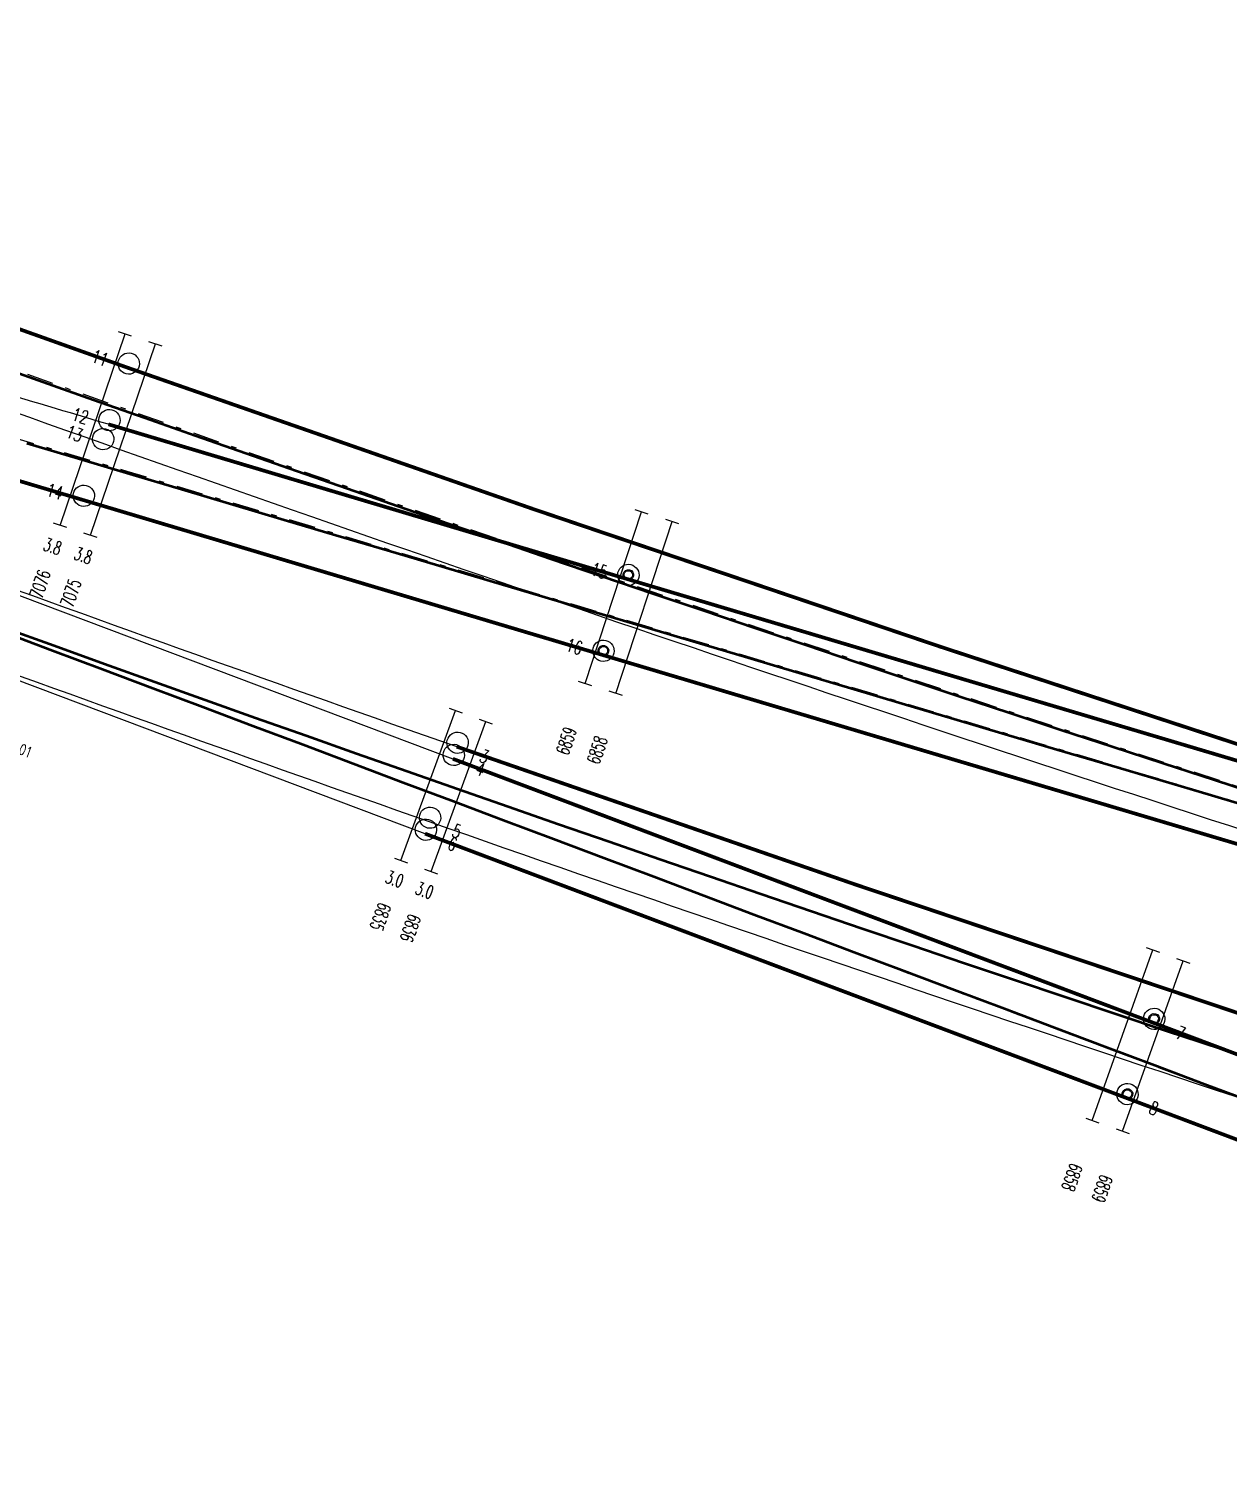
# Model space of a CAD drawing. Extents: x 2687065 to 2691361, y 1253360 to 1255888.
# Drawn here: x 2689233.87 to 2689256.36, y 1254924.19 to 1254951.06 of the extents above; entities that cross this region are included whole.
import ezdxf
from ezdxf.enums import TextEntityAlignment as Align

# ---------------------------------------------------------------- set-up
doc = ezdxf.new("R2010")
doc.units = 0
doc.header["$MEASUREMENT"] = 0
doc.linetypes.add('STRICHPUNKT', pattern=[1, 0.5, -0.25, 0, -0.25])
for name, color, linetype in [('A-HS-0014-_____', 1, 'STRICHPUNKT'), ('A-HS-0015-_____', 1, 'STRICHPUNKT'), ('A-N1-0014-_____', 1, 'STRICHPUNKT'), ('A-N1-0015-_____', 1, 'STRICHPUNKT'), ('BS-TR-A-Gleisstrang-LinieGeometrie', 7, 'Continuous'), ('L-HS-0014-_____', 4, 'Continuous'), ('L-HS-0015-_____', 4, 'Continuous'), ('L-N1-0014-_____', 3, 'Continuous'), ('L-N1-0015-_____', 3, 'Continuous'), ('L-ST-0014-_____', 7, 'Continuous'), ('L-ST-0015-_____', 7, 'Continuous'), ('P-ON-0015-_____', 7, 'Continuous'), ('S-ON-0014-_____', 7, 'Continuous'), ('S-ON-0015-_____', 7, 'Continuous'), ('T-PP-0015-_____', 7, 'Continuous'), ('T-SS-0014-_____', 7, 'Continuous'), ('T-SS-0015-_____', 7, 'Continuous'), ('T-ST', 7, 'Continuous')]:
    doc.layers.add(name, color=color, linetype=linetype)
doc.styles.add('R6', font='simplex.shx', dxfattribs={"width": 0.6})
doc.styles.add('R7', font='simplex.shx', dxfattribs={"width": 0.7})

# ---------------------------------------------------------------- blocks, each defined once
blk = doc.blocks.new('WeiVlpSchwelleL')
at = {"color": 7}
for p, q in [((-0.4999999999999905, -0.1300000000000073), (-0.4999999999999832, 0.1299999999999694)), ((0.5000000000000135, -0.130000000000005), (0.5000000000000135, 0.1299999999999717))]:
    blk.add_line(p, q, dxfattribs=at)
at = {"color": 0, "linetype": 'ByBlock', "lineweight": -2}
blk.add_line((-0.4999999999999868, -1.183033536314004e-14), (0.5000000000000118, 4.669396854307774e-15), dxfattribs=at)
at = {"style": 'R6', "width": 0.6}
blk.add_attdef('LAENGE', text='', height=0.25, rotation=89.99999999999999, dxfattribs=at).set_placement((-1.229737067022953, 0.007106245459261308, 6e-06), align=Align.MIDDLE)
at = {"style": 'R6', "width": 0.6, "flags": 1}
for tag, p in [('WVP-SKML', (-5, 0, 2e-06)), ('WVP-SKMR', (3, 0, 2e-06))]:
    blk.add_attdef(tag, text='', height=0.25, rotation=180, dxfattribs=at).set_placement(p, align=Align.MIDDLE_CENTER)
at = {"style": 'R6', "width": 0.6}
blk.add_attdef('BEZEICHNUNG', text='', height=0.25, rotation=180, dxfattribs=at).set_placement((-2.249999999999987, -5.373479439185756e-14, 2), align=Align.MIDDLE_LEFT)
at = {"style": 'R6', "width": 0.6, "flags": 1}
blk.add_attdef('VERSCHIEBUNG', text='', height=0.25, rotation=180, dxfattribs=at).set_placement((-1.470197398034461, -5.373479439185758e-14, 2), align=Align.MIDDLE_LEFT)
for tag, p in [('VERKLINKS', (-0.8749999999999833, -5.426408495180606e-14, 2e-06)), ('VERKRECHTS', (0.8611075787621026, -8.736039560677224e-05, 2e-06))]:
    blk.add_attdef(tag, text='', height=0.25, rotation=180, dxfattribs=at).set_placement(p, align=Align.MIDDLE)
at = {"color": 1, "extrusion": (-1, -6.123233995736769e-17, 1.224646799147353e-16), "style": 'R6', "width": 0.6, "flags": 8}
blk.add_attdef('WVP-ANL', text='', height=0.25, rotation=270, dxfattribs=at).set_placement((1.179971919316135e-14, -7.187955122291877e-15, 0.4999999999999868), align=Align.MIDDLE)
at = {"color": 1, "extrusion": (1, -1.608122649676636e-16, 1.224646799147353e-16), "style": 'R6', "width": 0.6, "flags": 8}
blk.add_attdef('WVP-ANR', text='', height=0.25, rotation=270, dxfattribs=at).set_placement((-1.65451836612779e-14, -4.265120563609635e-14, 0.50000000000001), align=Align.MIDDLE)
blk = doc.blocks.new('st_Norm_a')
at = {"color": 0, "linetype": 'ByBlock', "lineweight": -2}
blk.add_circle((0, 0, 1), 0.2, dxfattribs=at)
at = {"layer": 'T-ST', "color": 0, "linetype": 'ByBlock', "lineweight": -2, "style": 'R7', "width": 0.7}
blk.add_attdef('WVP-STNR', text='', height=0.25, dxfattribs=at).set_placement((0.55, 0), align=Align.MIDDLE)
blk = doc.blocks.new('st_Isol6_a')
at = {"color": 0, "linetype": 'ByBlock', "lineweight": -2}
for radius in [0.2, 0.1, 0.08]:
    blk.add_circle((0, 0, 1), radius, dxfattribs=at)
at = {"layer": 'T-ST', "color": 0, "linetype": 'ByBlock', "lineweight": -2, "style": 'R7', "width": 0.7, "flags": 8}
blk.add_attdef('WVP-STNR', text='', height=0.25, dxfattribs=at).set_placement((0.55, 0), align=Align.MIDDLE)
blk = doc.blocks.new('WeiVlpSchwelleR')
at = {"color": 7}
for p, q in [((-0.4999999999999886, -0.1300000000000048), (-0.4999999999999886, 0.1299999999999719)), ((0.5000000000000153, -0.1300000000000075), (0.5000000000000082, 0.1299999999999692))]:
    blk.add_line(p, q, dxfattribs=at)
at = {"color": 0, "linetype": 'ByBlock', "lineweight": -2}
blk.add_line((0.5000000000000118, -1.201402631621339e-14), (-0.4999999999999868, 4.853087807381139e-15), dxfattribs=at)
at = {"style": 'R6', "width": 0.6}
blk.add_attdef('LAENGE', text='', height=0.25, rotation=90, dxfattribs=at).set_placement((1.229737067022978, 0.007106245459260857, 6e-06), align=Align.MIDDLE)
at = {"style": 'R6', "width": 0.6, "flags": 1}
for tag, p in [('WVP-SKML', (-3, -5.426215032855453e-14, 2e-06)), ('WVP-SKMR', (5, -5.426215032855453e-14, 2e-06))]:
    blk.add_attdef(tag, text='', height=0.25, rotation=180, dxfattribs=at).set_placement(p, align=Align.MIDDLE_CENTER)
for tag, rotation, p in [('VERKLINKS', 180, (-0.8611075787620777, -8.73603956063954e-05, 2e-06)), ('VERKRECHTS', 179.9999999999973, (0.8750000000000082, -5.459328261269093e-14, 2e-06))]:
    blk.add_attdef(tag, text='', height=0.25, rotation=rotation, dxfattribs=at).set_placement(p, align=Align.MIDDLE)
at = {"color": 1, "extrusion": (-1, 1.836970198721029e-16, 1.224646799147353e-16), "style": 'R6', "width": 0.6, "flags": 8}
blk.add_attdef('WVP-ANL', text='', height=0.25, rotation=270, dxfattribs=at).set_placement((1.829950611378862e-14, -6.12323399573665e-17, 0.4999999999999904), align=Align.MIDDLE)
at = {"style": 'R6', "width": 0.6, "flags": 1}
blk.add_attdef('VERSCHIEBUNG', text='', height=0.25, rotation=179.9999999999999, dxfattribs=at).set_placement((1.75503510535756, -5.395683899678261e-14, 2.000000000057511e-06), align=Align.MIDDLE_LEFT)
at = {"color": 1, "extrusion": (1, -1.83697019872103e-16, 3.374459510989179e-32), "style": 'R6', "width": 0.6, "flags": 8}
blk.add_attdef('WVP-ANR', text='', height=0.25, rotation=270, dxfattribs=at).set_placement((-1.90594986648479e-14, -7.137320858570557e-15, 0.5000000000000118), align=Align.MIDDLE)
at = {"style": 'R6', "width": 0.6}
blk.add_attdef('BEZEICHNUNG', text='', height=0.25, rotation=180, dxfattribs=at).set_placement((3.371428571428583, -5.426215032855453e-14, 2.000000000057511e-06), align=Align.MIDDLE_LEFT)
blk = doc.blocks.new('pla_RpgB6001')
at = {"color": 0, "linetype": 'ByBlock', "lineweight": -2}
blk.add_lwpolyline([(0.3749999999999997, 0.08000000000000011), (-0.4650000000000002, 0.08000000000000022), (-0.4650000000000003, -0.07999999999999978), (0.3749999999999997, -0.07999999999999989)], close=True, dxfattribs=at)
for points in [[(-0.1080000000000001, 0.08000000000000018), (-0.1080000000000001, -0.07999999999999975)], [(-0.0760000000000001, 0.08000000000000017), (-0.07600000000000012, -0.07999999999999984)]]:
    blk.add_lwpolyline(points, dxfattribs=at)
at = {"color": 1, "linetype": 'ByBlock', "lineweight": -2}
blk.add_lwpolyline([(1.221245327087673e-15, 0.08000000000000017), (1.165734175856414e-15, -0.07999999999999985)], dxfattribs=at)
at = {"color": 2, "linetype": 'ByBlock', "lineweight": -2}
blk.add_lwpolyline([(0.07600000000000005, 0.08000000000000013), (0.076, -0.07999999999999982)], dxfattribs=at)
at = {"color": 0, "linetype": 'ByBlock', "lineweight": -2}
for centre in [(-0.3300000000000001, 0), (-0.1550000000000001, 0.05500000000000018), (0.345, 0.05500000000000012), (-0.1550000000000002, -0.05499999999999982), (0.3449999999999996, -0.0549999999999999)]:
    blk.add_circle(centre, 0.012, dxfattribs=at)
at = {"color": 1, "linetype": 'ByBlock', "lineweight": -2}
blk.add_circle((0, 0), 0.02, dxfattribs=at)
at = {"style": 'R7', "width": 0.7}
blk.add_attdef('WVP-PBEZ', text='', height=0.025, rotation=269.5935867152447, dxfattribs=at).set_placement((-0.0925000000000001, -9.7144514654701e-17), align=Align.MIDDLE_CENTER)
blk.add_attdef('WVP-PLNR', text='', height=0.2, dxfattribs=at).set_placement((0, 0), align=Align.MIDDLE_LEFT)
at = {"style": 'R7', "width": 0.7, "flags": 1}
for tag, p in [('WVP-PLFK', (0.5366666666666667, -0.2)), ('WVP-PLDI', (0.4999999999999999, -0.6)), ('WVP-PLSP', (0.5433333333333333, -0.3999999999999999))]:
    blk.add_attdef(tag, text='', height=0.2, dxfattribs=at).set_placement(p, align=Align.MIDDLE)

msp = doc.modelspace()

# ---------------------------------------------------------------- linework, layer by layer
at = {"layer": 'A-HS-0014-_____', "extrusion": (0.01856783197649532, 0.07832280268803682, 0.9967551224823394), "elevation": 148676.4978869476, "flags": 128}
msp.add_lwpolyline([(-2327270.607667033, -1835422.054921527, -0.0162866445366345), (-2327214.359740658, -1835427.025257246)], format="xyb", dxfattribs=at)
at = {"layer": 'A-HS-0015-_____', "extrusion": (0.01804329580227478, 0.0724631591215498, 0.9972078670200696), "elevation": 139912.5850883046, "flags": 128}
msp.add_lwpolyline([(-2306319.897467382, -1862287.091721244, 0.01560596673952086), (-2306375.860925438, -1862282.304916803)], format="xyb", dxfattribs=at)
at = {"layer": 'A-N1-0014-_____', "extrusion": (0.01856783197649532, 0.07832280268803682, 0.9967551224823394), "elevation": 148676.4978869476, "flags": 128}
msp.add_lwpolyline([(-2327270.607667033, -1835422.054921527, -0.0005004820583355327), (-2327223.346897644, -1835424.731158233, -0.002643607657813), (-2327214.197048508, -1835425.307344319)], format="xyb", dxfattribs=at)
at = {"layer": 'A-N1-0015-_____', "extrusion": (0.01804329580227478, 0.0724631591215498, 0.9972078670200696), "elevation": 139912.5850883046, "flags": 128}
msp.add_lwpolyline([(-2306319.897467382, -1862287.091721244), (-2306375.711487282, -1862280.557766664)], dxfattribs=at)
at = {"layer": 'BS-TR-A-Gleisstrang-LinieGeometrie', "color": 2, "lineweight": 50, "true_color": 0xffff00}
for points in [[(2689233.18654235, 1254944.78001254, 453.928632975225), (2689234.13677554, 1254944.44230218, 453.935722822001), (2689235.08740091, 1254944.10569732, 453.942812668776), (2689236.03841715, 1254943.77019841, 453.949902515551), (2689236.98982299, 1254943.43580592, 453.956992362327), (2689237.94161714, 1254943.10252029, 453.964082209102), (2689238.89379831, 1254942.77034198, 453.971172055878), (2689239.84636521, 1254942.43927143, 453.9782619026529), (2689240.79931656, 1254942.10930909, 453.985351749429), (2689241.75265106, 1254941.78045541, 453.992441596204), (2689242.70636742, 1254941.45271084, 453.99953144298), (2689243.66046436, 1254941.12607581, 454.006621289755), (2689244.61494059, 1254940.80055076, 454.013711136531), (2689245.5697948, 1254940.47613615, 454.0208009833059), (2689246.52502572, 1254940.1528324, 454.027890830082), (2689247.48063204, 1254939.83063996, 454.034980676857), (2689248.43661248, 1254939.50955926, 454.042070523633), (2689249.39296573, 1254939.18959074, 454.049160370408), (2689250.34969052, 1254938.87073482, 454.056250217184), (2689251.30678554, 1254938.55299195, 454.0633400639589), (2689252.2642495, 1254938.23636254, 454.070429910734), (2689253.2220811, 1254937.92084703, 454.07751975751), (2689254.18027905, 1254937.60644585, 454.084609604285), (2689255.13884205, 1254937.29315942, 454.091699451061), (2689256.0977688, 1254936.98098816, 454.098789297836), (2689257.05705801, 1254936.66993249, 454.1058791446119)], [(2689257.00645172, 1254936.4013752, 454.1279535222901), (2689256.04095605, 1254936.68783702, 454.122906459549), (2689255.07547258, 1254936.97433996, 454.117949755809), (2689254.11000131, 1254937.26088402, 454.113083410952), (2689253.14454225, 1254937.5474692, 454.108307424861), (2689252.17909539, 1254937.83409551, 454.103621797418), (2689251.21366075, 1254938.12076293, 454.099026528513), (2689250.24823831, 1254938.40747147, 454.094521618032), (2689249.28282809, 1254938.69422113, 454.090107065868), (2689248.31743008, 1254938.98101191, 454.085782871912), (2689247.35204428, 1254939.26784381, 454.081549036064), (2689246.38667071, 1254939.55471682, 454.077405558219), (2689245.42130935, 1254939.84163095, 454.073352438277), (2689244.45596021, 1254940.12858619, 454.0693896761401), (2689243.4906233, 1254940.41558255, 454.065517271713), (2689242.52529861, 1254940.70262003, 454.061735224901), (2689241.55998615, 1254940.98969862, 454.058043535615), (2689240.59468591, 1254941.27681832, 454.054442203764), (2689239.62939791, 1254941.56397914, 454.050931229263), (2689238.66412214, 1254941.85118107, 454.047510612025), (2689237.6988586, 1254942.13842411, 454.044180351968), (2689236.73360729, 1254942.42570827, 454.040940449013), (2689235.76836822, 1254942.71303353, 454.037790903078), (2689234.80314139, 1254943.00039991, 454.034731714092), (2689233.8379268, 1254943.2878074, 454.031762881978)], [(2689233.38055163, 1254939.76172829, 454.293995185839), (2689234.31970093, 1254939.40837148, 454.300228533062), (2689235.25885024, 1254939.05501467, 454.306463251958), (2689236.19799954, 1254938.70165786, 454.312864322941), (2689237.13714884, 1254938.34830105, 454.319439904427), (2689238.07629814, 1254937.99494424, 454.326189997013), (2689239.01544745, 1254937.64158743, 454.333114601311), (2689239.95459675, 1254937.28823062, 454.340213717949), (2689240.89374605, 1254936.93487381, 454.347487347573), (2689241.83289535, 1254936.581517, 454.3549354908401), (2689242.77204466, 1254936.22816019, 454.3625581484291), (2689243.71119396, 1254935.87480338, 454.37035532103), (2689244.65034326, 1254935.52144657, 454.37832700935), (2689245.58949257, 1254935.16808976, 454.386473214114), (2689246.52864187, 1254934.81473295, 454.39479393606), (2689247.46779117, 1254934.46137615, 454.403289175943), (2689248.40694047, 1254934.10801934, 454.411958934534), (2689249.34608978, 1254933.75466253, 454.42080321262), (2689250.28523908, 1254933.40130572, 454.429822011003), (2689251.22438838, 1254933.04794891, 454.439015330503), (2689252.16353768, 1254932.6945921, 454.448383171952), (2689253.10268699, 1254932.34123529, 454.457925536201), (2689254.04183629, 1254931.98787848, 454.467636863846), (2689254.98098559, 1254931.63452167, 454.477455184943), (2689255.92013489, 1254931.28116486, 454.4873560477), (2689256.8592842, 1254930.92780805, 454.497339452319)], [(2689233.40469978, 1254939.83783563, 454.288020851884), (2689234.34834889, 1254939.49762209, 454.293220413351), (2689235.2923766, 1254939.15846051, 454.298339886362), (2689236.23678174, 1254938.82035133, 454.3035291841001), (2689237.18156313, 1254938.48329495, 454.308809960027), (2689238.12671961, 1254938.14729179, 454.314182214279), (2689239.07224999, 1254937.81234228, 454.319645946987), (2689240.01815311, 1254937.47844683, 454.3252011582879), (2689240.96442779, 1254937.14560585, 454.330847848322), (2689241.91107286, 1254936.81381976, 454.336586017226), (2689242.85808713, 1254936.48308896, 454.342415665149), (2689243.80546943, 1254936.15341388, 454.34833679223), (2689244.75321859, 1254935.82479492, 454.354349398623), (2689245.70133342, 1254935.49723248, 454.360453484472), (2689246.64981275, 1254935.17072698, 454.366649049935), (2689247.59865541, 1254934.84527882, 454.3729360951619), (2689248.5478602, 1254934.52088841, 454.379314620313), (2689249.49742596, 1254934.19755614, 454.3857846255449), (2689250.44735151, 1254933.87528242, 454.392346111021), (2689251.39763565, 1254933.55406766, 454.398999076902), (2689252.34827722, 1254933.23391224, 454.405743523359), (2689253.29927503, 1254932.91481656, 454.4125794505539), (2689254.25062791, 1254932.59678103, 454.419502431582), (2689255.20233466, 1254932.27980604, 454.42644497923), (2689256.15439411, 1254931.96389198, 454.433387526878), (2689257.10680507, 1254931.64903924, 454.440330074526)]]:
    msp.add_polyline3d(points, dxfattribs=at)
at = {"layer": 'L-HS-0014-_____', "lineweight": 70, "extrusion": (0.01856783197649532, 0.07832280268803682, 0.9967551224823394), "const_width": 0.07, "elevation": 148676.4978869476, "flags": 128}
for points in [[(-2327225.864294516, -1835426.462044862, -0.003315741125960927), (-2327214.450050684, -1835427.769800125, -0.001997742609025304), (-2327207.581651754, -1835428.630768991, -0.03943044475241121)], [(-2327249.925196627, -1835424.205917045, -0.006974783189797282), (-2327225.864294516, -1835426.462044862, -0.006974783189797282)]]:
    msp.add_lwpolyline(points, format="xyb", dxfattribs=at)
at = {"layer": 'L-HS-0014-_____', "extrusion": (0.01856783197649532, 0.07832280268803682, 0.9967551224823394), "elevation": 148676.4978869476, "flags": 128}
for points in [[(-2327225.725417576, -1835424.968324336, -0.003322109858714153), (-2327214.269430634, -1835426.280714366, -0.01628664453663442)], [(-2327249.83054901, -1835422.708703969, -0.006975508031475561), (-2327225.725417576, -1835424.968324336, -0.006975508031475561)]]:
    msp.add_lwpolyline(points, format="xyb", dxfattribs=at)
at = {"layer": 'L-HS-0015-_____', "extrusion": (0.01804329580227478, 0.0724631591215498, 0.9972078670200696), "elevation": 139912.5850883046, "flags": 128}
for points in [[(-2306319.984671823, -1862287.83663425, 0.005774876275537179), (-2306340.641841336, -1862285.659905823, 0.005774876275537179)], [(-2306319.810262942, -1862286.346808239, 0.005768378771686435), (-2306340.478582199, -1862284.16863336, 0.005768378771686435)], [(-2306340.478582199, -1862284.16863336, 0.006592517493777799), (-2306364.153897519, -1862282.263931117, 0.006592517493777799)]]:
    msp.add_lwpolyline(points, format="xyb", dxfattribs=at)
at = {"layer": 'L-HS-0015-_____', "lineweight": 70, "extrusion": (0.01804329580227478, 0.0724631591215498, 0.9972078670200696), "const_width": 0.06999999999999999, "elevation": 139912.5850883046, "flags": 128}
msp.add_lwpolyline([(-2306340.641841336, -1862285.659905823, 0.006596177779776079), (-2306364.290915951, -1862283.758107503, 0.006596177779776079)], format="xyb", dxfattribs=at)
at = {"layer": 'L-N1-0014-_____', "lineweight": 70, "extrusion": (0.01856783197649532, 0.07832280268803682, 0.9967551224823394), "const_width": 0.07, "elevation": 148676.4978869476, "flags": 128}
for points in [[(-2327225.616941711, -1835423.849201976, -2.449682682334531e-05), (-2327223.303745805, -1835423.98240065, -0.002643607657813146), (-2327214.145955842, -1835424.55908665, -0.00356511568828711), (-2327204.20142367, -1835425.308861437, -0.006928306320745937)], [(-2327249.899253641, -1835423.967090624, -0.0002556746002429869), (-2327225.757069557, -1835425.343620549, -0.0002556746002429869)], [(-2327249.808611223, -1835422.46981967, -0.0002561824357276929), (-2327225.616941711, -1835423.849201976, -0.0002561824357276929)]]:
    msp.add_lwpolyline(points, format="xyb", dxfattribs=at)
at = {"layer": 'L-N1-0014-_____', "extrusion": (0.01856783197649532, 0.07832280268803682, 0.9967551224823394), "elevation": 148676.4978869476, "flags": 128}
msp.add_lwpolyline([(-2327225.757069557, -1835425.343620549, -2.50684169844148e-05), (-2327223.390049483, -1835425.479915817, -0.002643607657813163), (-2327214.248141174, -1835426.055601988, -0.002643607657813163)], format="xyb", dxfattribs=at)
at = {"layer": 'L-N1-0015-_____', "extrusion": (0.01804329580227478, 0.0724631591215498, 0.9972078670200696), "elevation": 139912.5850883046, "flags": 128}
for points in [[(-2306319.984671776, -1862287.836634255), (-2306340.626469133, -1862285.420170316)], [(-2306319.810262988, -1862286.346808233), (-2306340.459251648, -1862283.929502434)]]:
    msp.add_lwpolyline(points, dxfattribs=at)
at = {"layer": 'L-N1-0015-_____', "lineweight": 70, "extrusion": (0.01804329580227478, 0.0724631591215498, 0.9972078670200696), "const_width": 0.06999999999999999, "elevation": 139912.5850883046, "flags": 128}
for points in [[(-2306340.626469133, -1862285.420170316), (-2306364.189967315, -1862282.66167295)], [(-2306340.459251648, -1862283.929502434), (-2306364.053300787, -1862281.167428573)]]:
    msp.add_lwpolyline(points, dxfattribs=at)

# ---------------------------------------------------------------- block references
at = {"layer": 'L-ST-0014-_____', "color": 7, "extrusion": (0.01856783197649532, 0.07832280268803682, 0.9967551224823394)}
ref = msp.add_blockref('st_Norm_a', (-2327225.864294516, -1835426.462044862, 148676.4978869476), dxfattribs=dict(at, rotation=353.843949360423))
ref.add_attrib('WVP-STNR', '11', dxfattribs={"layer": 'T-ST', "color": 0, "linetype": 'ByBlock', "lineweight": -2, "extrusion": (0.01856783197649532, 0.07832280268803682, 0.9967551224823394), "height": 0.2500000000000001, "rotation": 173.8439493601308, "style": 'R7', "width": 0.7}).set_placement((-2327225.317466083, -1835426.521025074, 148676.4978869476), align=Align.MIDDLE)
ref = msp.add_blockref('st_Norm_a', (-2327225.757069557, -1835425.343620549, 148676.4978869476), dxfattribs=dict(at, rotation=356.7073660729322))
ref.add_attrib('WVP-STNR', '12', dxfattribs={"layer": 'T-ST', "color": 0, "linetype": 'ByBlock', "lineweight": -2, "extrusion": (0.01856783197649532, 0.07832280268803682, 0.9967551224823394), "height": 0.25, "rotation": 176.7073660746718, "style": 'R7', "width": 0.7000000000000001}).set_placement((-2327225.207977491, -1835425.375210172, 148676.4978869476), align=Align.MIDDLE)
ref = msp.add_blockref('st_Norm_a', (-2327225.725417576, -1835424.968324336, 148676.4978869476), dxfattribs=dict(at, rotation=353.8454089503754))
ref.add_attrib('WVP-STNR', '13', dxfattribs={"layer": 'T-ST', "color": 0, "linetype": 'ByBlock', "lineweight": -2, "extrusion": (0.01856783197649532, 0.07832280268803682, 0.9967551224823394), "height": 0.25, "rotation": 173.8454089501606, "style": 'R7', "width": 0.7000000000000001}).set_placement((-2327225.178587642, -1835425.027290618, 148676.4978869476), align=Align.MIDDLE)
ref = msp.add_blockref('st_Norm_a', (-2327225.616941711, -1835423.849201976, 148676.4978869476), dxfattribs=dict(at, rotation=356.7072350745288))
ref.add_attrib('WVP-STNR', '14', dxfattribs={"layer": 'T-ST', "color": 0, "linetype": 'ByBlock', "lineweight": -2, "extrusion": (0.01856783197649532, 0.07832280268803682, 0.9967551224823394), "height": 0.25, "rotation": 176.7072350816507, "style": 'R7', "width": 0.7}).set_placement((-2327225.067849719, -1835423.880792853, 148676.4978869476), align=Align.MIDDLE)
ref = msp.add_blockref('st_Isol6_a', (-2327235.891196652, -1835424.762780127, 148676.4978869476), dxfattribs=dict(at, rotation=356.7319633673757))
ref.add_attrib('WVP-STNR', '15', dxfattribs={"layer": 'T-ST', "color": 0, "linetype": 'ByBlock', "lineweight": -2, "extrusion": (0.01856783197649532, 0.07832280268803682, 0.9967551224823394), "height": 0.25, "rotation": 176.7319633679984, "style": 'R7', "width": 0.7}).set_placement((-2327235.342091076, -1835424.79413402, 148676.4978869476), align=Align.MIDDLE)
ref = msp.add_blockref('st_Isol6_a', (-2327235.763939393, -1835423.267603233, 148676.4978869476), dxfattribs=dict(at, rotation=356.7318620486774))
ref.add_attrib('WVP-STNR', '16', dxfattribs={"layer": 'T-ST', "color": 0, "linetype": 'ByBlock', "lineweight": -2, "extrusion": (0.01856783197649532, 0.07832280268803682, 0.9967551224823394), "height": 0.2500000000000001, "rotation": 176.7318620485725, "style": 'R7', "width": 0.7}).set_placement((-2327235.214833872, -1835423.298958097, 148676.4978869476), align=Align.MIDDLE)
at = {"layer": 'L-ST-0015-_____', "color": 7, "extrusion": (0.01804329580227478, 0.0724631591215498, 0.9972078670200696)}
ref = msp.add_blockref('st_Norm_a', (-2306340.641841336, -1862285.659905823, 139912.5850883046), dxfattribs=dict(at, rotation=174.6464580687817))
ref.add_attrib('WVP-STNR', '3', dxfattribs={"layer": 'T-ST', "color": 0, "linetype": 'ByBlock', "lineweight": -2, "extrusion": (0.01804329580227478, 0.0724631591215498, 0.9972078670200696), "height": 0.25, "rotation": 174.6464580726484, "style": 'R7', "width": 0.7}).set_placement((-2306341.189442205, -1862285.608590254, 139912.5850883046), align=Align.MIDDLE)
ref = msp.add_blockref('st_Norm_a', (-2306340.626469133, -1862285.420170316, 139912.5850883046), dxfattribs=dict(at, rotation=173.3229722068745))
ref.add_attrib('WVP-STNR', '4', dxfattribs={"layer": 'T-ST', "color": 0, "linetype": 'ByBlock', "lineweight": -2, "extrusion": (0.01804329580227478, 0.0724631591215498, 0.9972078670200696), "height": 0.25, "rotation": 173.3229722113704, "style": 'R7', "width": 0.6999999999999998}).set_placement((-2306341.172738674, -1862285.356220427, 139912.5850883046), align=Align.MIDDLE)
ref = msp.add_blockref('st_Norm_a', (-2306340.478582199, -1862284.16863336, 139912.5850883046), dxfattribs=dict(at, rotation=174.6449690001932))
ref.add_attrib('WVP-STNR', '5', dxfattribs={"layer": 'T-ST', "color": 0, "linetype": 'ByBlock', "lineweight": -2, "extrusion": (0.01804329580227478, 0.0724631591215498, 0.9972078670200696), "height": 0.25, "rotation": 174.6449689974879, "style": 'R7', "width": 0.7}).set_placement((-2306341.026181734, -1862284.11730356, 139912.5850883046), align=Align.MIDDLE)
ref = msp.add_blockref('st_Norm_a', (-2306340.459251648, -1862283.929502434, 139912.5850883046), dxfattribs=dict(at, rotation=173.3229722068745))
ref.add_attrib('WVP-STNR', '6', dxfattribs={"layer": 'T-ST', "color": 0, "linetype": 'ByBlock', "lineweight": -2, "extrusion": (0.01804329580227478, 0.0724631591215498, 0.9972078670200696), "height": 0.25, "rotation": 173.3229722113704, "style": 'R7', "width": 0.6999999999999998}).set_placement((-2306341.005521188, -1862283.865552544, 139912.5850883046), align=Align.MIDDLE)
ref = msp.add_blockref('st_Isol6_a', (-2306354.561166991, -1862283.788883355, 139912.5850883046), dxfattribs=dict(at, rotation=173.3229722068745))
ref.add_attrib('WVP-STNR', '7', dxfattribs={"layer": 'T-ST', "color": 0, "linetype": 'ByBlock', "lineweight": -2, "extrusion": (0.01804329580227478, 0.0724631591215498, 0.9972078670200696), "height": 0.25, "rotation": 173.3229722113704, "style": 'R7', "width": 0.6999999999999998}).set_placement((-2306355.107436533, -1862283.724933466, 139912.5850883046), align=Align.MIDDLE)
ref = msp.add_blockref('st_Isol6_a', (-2306354.416045344, -1862282.295628789, 139912.5850883046), dxfattribs=dict(at, rotation=173.3229722068745))
ref.add_attrib('WVP-STNR', '8', dxfattribs={"layer": 'T-ST', "color": 0, "linetype": 'ByBlock', "lineweight": -2, "extrusion": (0.01804329580227478, 0.0724631591215498, 0.9972078670200696), "height": 0.25, "rotation": 173.3229722113704, "style": 'R7', "width": 0.6999999999999998}).set_placement((-2306354.962314886, -1862282.2316789, 139912.5850883046), align=Align.MIDDLE)
at = {"layer": 'P-ON-0015-_____', "extrusion": (0.01804329580227478, 0.0724631591215498, 0.9972078670200696)}
ref = msp.add_blockref('pla_RpgB6001', (-2306330.675676608, -1862285.071307878, 139912.5850883046), dxfattribs=dict(at, rotation=263.3229722068745))
ref.add_attrib('WVP-PLNR', 'Rpg B6001', dxfattribs={"layer": 'T-PP-0015-_____', "extrusion": (0.01804329580227478, 0.0724631591215498, 0.9972078670200696), "height": 0.2, "rotation": 173.3229722113704, "style": 'R7', "width": 0.7}).set_placement((-2306331.891087581, -1862283.735439597, 139912.5850883046), align=Align.MIDDLE_LEFT)
at = {"layer": 'S-ON-0014-_____', "extrusion": (0.01856783197649532, 0.07832280268803682, 0.9967551224823394)}
ref = msp.add_blockref('WeiVlpSchwelleL', (-2327225.491547264, -1835425.176226351, 148676.4978869476), dxfattribs=dict(at, xscale=3.799999999999999, rotation=264.5952625990441))
ref.add_attrib('BEZEICHNUNG', '7076', dxfattribs={"layer": 'T-SS-0014-_____', "extrusion": (0.01856783197649532, 0.07832280268803682, 0.9967551224823394), "height": 0.25, "rotation": 264.5952626049545, "style": 'R6', "width": 0.6}).set_placement((-2327225.179021253, -1835421.872961693, 148676.4978869476), align=Align.MIDDLE_LEFT)
ref.add_attrib('LAENGE', '3.8', dxfattribs={"layer": 'T-SS-0014-_____', "extrusion": (0.01856783197649532, 0.07832280268803682, 0.9967551224823394), "height": 0.25, "rotation": 174.5952625934758, "style": 'R6', "width": 0.6}).set_placement((-2327225.267207894, -1835422.86909436, 148676.4978869476), align=Align.MIDDLE)
ref = msp.add_blockref('WeiVlpSchwelleL', (-2327226.089323928, -1835425.126841788, 148676.4978869476), dxfattribs=dict(at, xscale=3.8, rotation=264.5874284198797))
ref.add_attrib('BEZEICHNUNG', '7075', dxfattribs={"layer": 'T-SS-0014-_____', "extrusion": (0.01856783197649532, 0.07832280268803682, 0.9967551224823394), "height": 0.25, "rotation": 264.5874284163618, "style": 'R6', "width": 0.6}).set_placement((-2327225.777759019, -1835421.838530429, 148676.4978869476), align=Align.MIDDLE_LEFT)
ref.add_attrib('LAENGE', '3.8', dxfattribs={"layer": 'T-SS-0014-_____', "extrusion": (0.01856783197649532, 0.07832280268803682, 0.9967551224823394), "height": 0.25, "rotation": 174.5874284260772, "style": 'R6', "oblique": 359.9999999999999, "width": 0.6}).set_placement((-2327225.866125155, -1835422.834646776, 148676.4978869476), align=Align.MIDDLE)
ref = msp.add_blockref('WeiVlpSchwelleL', (-2327235.716592073, -1835424.361508586, 148676.4978869476), dxfattribs=dict(at, xscale=3.4, rotation=265.1351747821508))
ref.add_attrib('BEZEICHNUNG', '6859', dxfattribs={"layer": 'T-SS-0014-_____', "extrusion": (0.01856783197649532, 0.07832280268803682, 0.9967551224823394), "height": 0.25, "rotation": 265.1351747767657, "style": 'R6', "width": 0.6}).set_placement((-2327235.454581328, -1835421.283079944, 148676.4978869476), align=Align.MIDDLE_LEFT)
ref = msp.add_blockref('WeiVlpSchwelleL', (-2327236.317946825, -1835424.315548053, 148676.4978869476), dxfattribs=dict(at, xscale=3.399999999999999, rotation=265.1535156940511))
ref.add_attrib('BEZEICHNUNG', '6858', dxfattribs={"layer": 'T-SS-0014-_____', "extrusion": (0.01856783197649532, 0.07832280268803682, 0.9967551224823394), "height": 0.25, "rotation": 265.1535156981527, "style": 'R6', "width": 0.6}).set_placement((-2327236.057902862, -1835421.248609495, 148676.4978869476), align=Align.MIDDLE_LEFT)
at = {"layer": 'S-ON-0015-_____', "extrusion": (0.01804329580227478, 0.0724631591215498, 0.9972078670200696)}
ref = msp.add_blockref('WeiVlpSchwelleR', (-2306340.301941203, -1862284.820918123, 139912.5850883046), dxfattribs=dict(at, xscale=3, rotation=83.97650691376607))
ref.add_attrib('BEZEICHNUNG', '6835', dxfattribs={"layer": 'T-SS-0015-_____', "extrusion": (0.01804329580227478, 0.0724631591215498, 0.9972078670200696), "height": 0.25, "rotation": 83.97650690459379, "style": 'R6', "width": 0.6}).set_placement((-2306340.053548071, -1862282.466900659, 139912.5850883046), align=Align.MIDDLE_LEFT)
ref.add_attrib('LAENGE', '3.0', dxfattribs={"layer": 'T-SS-0015-_____', "extrusion": (0.01804329580227478, 0.0724631591215498, 0.9972078670200696), "height": 0.25, "rotation": 173.9765069172307, "style": 'R6', "width": 0.6}).set_placement((-2306340.111871108, -1862282.963532286, 139912.5850883046), align=Align.MIDDLE)
ref = msp.add_blockref('WeiVlpSchwelleR', (-2306340.898599341, -1862284.758062663, 139912.5850883046), dxfattribs=dict(at, xscale=3, rotation=83.9765851673657))
ref.add_attrib('BEZEICHNUNG', '6836', dxfattribs={"layer": 'T-SS-0015-_____', "extrusion": (0.01804329580227478, 0.0724631591215498, 0.9972078670200696), "height": 0.25, "rotation": 83.97658518146488, "style": 'R6', "width": 0.6}).set_placement((-2306340.649480518, -1862282.397136941, 139912.5850883046), align=Align.MIDDLE_LEFT)
ref.add_attrib('LAENGE', '3.0', dxfattribs={"layer": 'T-SS-0015-_____', "extrusion": (0.01804329580227478, 0.0724631591215498, 0.9972078670200696), "height": 0.25, "rotation": 173.9765851639124, "style": 'R6', "oblique": 359.9999999999999, "width": 0.6}).set_placement((-2306340.707822194, -1862282.893766675, 139912.5850883046), align=Align.MIDDLE)
ref = msp.add_blockref('WeiVlpSchwelleR', (-2306354.060461403, -1862283.422511052, 139912.5850883046), dxfattribs=dict(at, xscale=3.399999999999999, rotation=84.44934979478741))
ref.add_attrib('BEZEICHNUNG', '6858', dxfattribs={"layer": 'T-SS-0015-_____', "extrusion": (0.01804329580227478, 0.0724631591215498, 0.9972078670200696), "height": 0.25, "rotation": 84.44934978985744, "style": 'R6', "width": 0.6}).set_placement((-2306353.811106745, -1862280.856641147, 139912.5850883046), align=Align.MIDDLE_LEFT)
ref = msp.add_blockref('WeiVlpSchwelleR', (-2306354.660503218, -1862283.363958978, 139912.5850883046), dxfattribs=dict(at, xscale=3.399999999999999, rotation=84.44915302416638))
ref.add_attrib('BEZEICHNUNG', '6859', dxfattribs={"layer": 'T-SS-0015-_____', "extrusion": (0.01804329580227478, 0.0724631591215498, 0.9972078670200696), "height": 0.25, "rotation": 84.44915302633224, "style": 'R6', "width": 0.6}).set_placement((-2306354.410016175, -1862280.786528735, 139912.5850883047), align=Align.MIDDLE_LEFT)

doc.saveas('drawing.dxf')
